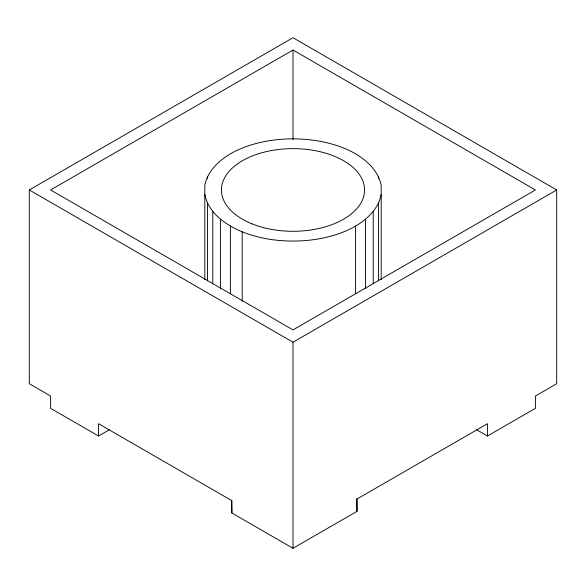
<?xml version="1.0" encoding="UTF-8"?>
<svg xmlns="http://www.w3.org/2000/svg" width="586" height="586" viewBox="0 0 586 586"><rect width="100%" height="100%" fill="white"/><g stroke="black" fill="none" stroke-linecap="round" stroke-linejoin="round"><path stroke-width="0.88" d="M381.186 279.654L381.186 185.506C378.578 171.361 367.473 160.908 355.592 153.825A88.523 51.107 0 0 0 230.408 153.825C218.527 160.908 207.422 171.361 204.814 185.506L204.814 279.654M204.814 194.42C208.455 213.157 225.735 224.907 242.223 231.829A88.523 51.107 0 0 0 355.592 226.101C367.473 219.018 378.578 208.565 381.186 194.42M109.208 429.868L98.558 436.021L50.608 408.339L50.608 396.033L29.3 383.735L29.3 189.967L293 37.716L556.7 189.967L556.7 383.735L535.392 396.033L535.392 408.339L487.442 436.021L476.792 429.868M293 50.022L50.608 189.967L293 329.903L535.392 189.967L293 50.022L293 139.387M29.3 189.967L293 342.209L556.7 189.967M231.624 500.268L231.851 512.977L293 548.284L357.006 511.329L357.006 499.023L487.442 423.715L487.442 436.021M356.779 498.62L357.006 511.329M378.505 176.738L378.505 178.562M378.505 203.188L378.505 280.884M373.231 211.561L373.231 283.771M365.518 219.281L365.518 288.744M355.592 226.101L355.592 293.586M293 342.209L293 548.284M242.223 231.829L242.223 301.131M231.851 512.977L231.851 500.671L98.558 423.715L98.558 436.021M230.408 226.101L230.408 293.586M220.483 219.281L220.483 288.744M212.769 211.561L212.769 283.771M207.495 176.738L207.495 178.562M207.495 203.188L207.495 280.884M251.951 223.815A71.573 41.32 0 0 0 364.302 193.563A71.573 41.32 0 0 0 262.755 152.514A71.573 41.32 0 0 0 251.951 223.815"/></g></svg>
